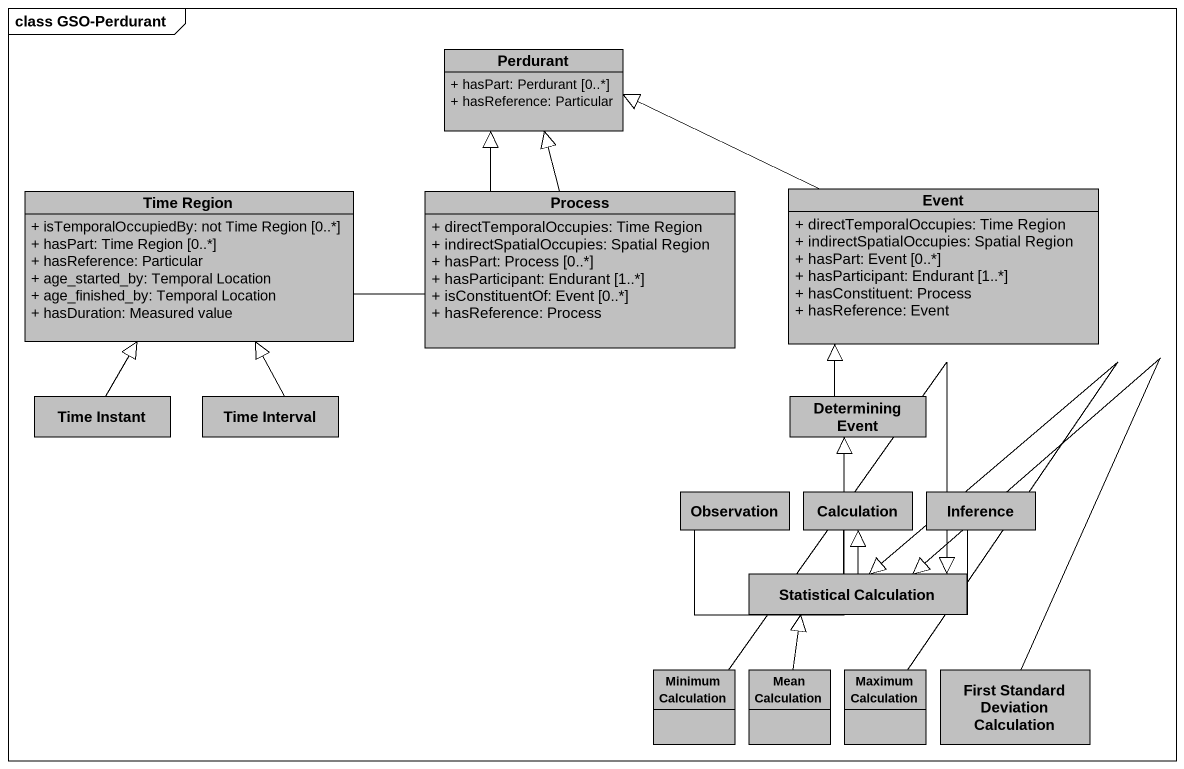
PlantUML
@startuml
mainframe class GSO-Perdurant
hide circle
hide empty members
skinparam classAttributeIconSize 0
class Perdurant #C0C0C0 {
  + hasPart: Perdurant [0..*]
  + hasReference: Particular
}
class "Time Region" as Time_Region #C0C0C0 {
  + isTemporalOccupiedBy: not Time Region [0..*]
  + hasPart: Time Region [0..*]
  + hasReference: Particular
  + age_started_by: Temporal Location
  + age_finished_by: Temporal Location
  + hasDuration: Measured value
}
class "Process" as Process_ #C0C0C0 {
  + directTemporalOccupies: Time Region
  + indirectSpatialOccupies: Spatial Region
  + hasPart: Process [0..*]
  + hasParticipant: Endurant [1..*]
  + isConstituentOf: Event [0..*]
  + hasReference: Process
}
class Event #C0C0C0 {
  + directTemporalOccupies: Time Region
  + indirectSpatialOccupies: Spatial Region
  + hasPart: Event [0..*]
  + hasParticipant: Endurant [1..*]
  + hasConstituent: Process
  + hasReference: Event
}
class "Time Instant" as Time_Instant #C0C0C0
class "Time Interval" as Time_Interval #C0C0C0
class "Determining Event" as Determining_Event #C0C0C0
class Observation #C0C0C0
class Calculation #C0C0C0
class Inference #C0C0C0
class "Statistical Calculation" as Statistical_Calculation #C0C0C0
class "Minimum Calculation" as Minimum_Calculation #C0C0C0
class "Mean Calculation" as Mean_Calculation #C0C0C0
class "Maximum Calculation" as Maximum_Calculation #C0C0C0
class "First Standard Deviation Calculation" as First_Standard_Deviation #C0C0C0
Time_Region -right-|> Perdurant
Process_ -up-|> Perdurant
Event -left-|> Perdurant
Time_Instant -up-|> Time_Region
Time_Interval -up-|> Time_Region
Determining_Event -up-|> Event
Observation -up-|> Determining_Event
Calculation -up-|> Determining_Event
Inference -up-|> Determining_Event
Statistical_Calculation -up-|> Calculation
Minimum_Calculation -up-|> Statistical_Calculation
Mean_Calculation -up-|> Statistical_Calculation
Maximum_Calculation -up-|> Statistical_Calculation
First_Standard_Deviation -up-|> Statistical_Calculation
@enduml
